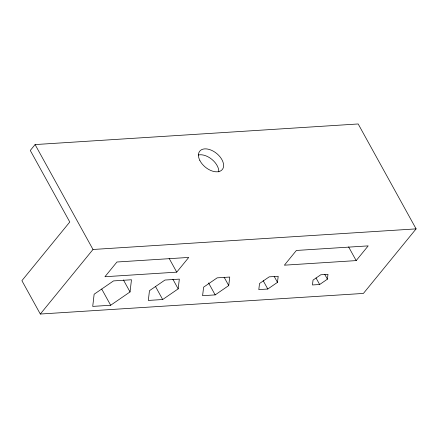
<?xml version="1.0" encoding="UTF-8"?>
<svg xmlns="http://www.w3.org/2000/svg" width="438" height="438" viewBox="0 0 438 438"><rect width="100%" height="100%" fill="white"/><g stroke="black" fill="none" stroke-linecap="round" stroke-linejoin="round"><path stroke-width="0.66" d="M130.042 291.938L131.471 279.762L113.524 280.906L94.143 294.226L92.719 306.397L110.666 305.253L130.042 291.938L123.434 279.964M178.184 288.861L179.328 279.126L164.967 280.041L149.462 290.695L148.323 300.435L162.684 299.521L178.184 288.861L172.895 279.285M228.735 285.571L229.731 277.051L217.166 277.851L203.604 287.175L202.602 295.699L215.167 294.894L228.735 285.571L224.114 277.21M277.473 282.362L278.19 276.274L269.211 276.849L259.526 283.506L258.809 289.595L267.788 289.02L277.473 282.362L274.188 276.405M327.4 279.176L327.974 274.308L320.791 274.768L313.044 280.096L312.469 284.963L319.652 284.508L327.4 279.176L324.772 274.412M35.089 144.573L30.282 150.458L69.779 222.006L21.9 280.67L40.318 314.035L363.414 293.427L416.1 228.877L358.185 123.965L35.089 144.573L93.004 249.479L416.1 228.877M40.318 314.035L93.004 249.479M176.733 272.146L188.745 257.429L116.946 262.006L104.934 276.728L176.733 272.146L169.145 258.404M356.176 260.599L368.188 245.882L296.389 250.459L284.377 265.182L356.176 260.599L348.61 246.901M316.033 277.955L319.652 284.508M263.183 280.681L267.788 289.02M208.57 282.948L215.167 294.894M155.413 286.348L162.684 299.521M101.742 289.091L110.666 305.253M198.272 155.014A14.547 8.88 39.2 0 1 211.904 159.399A14.547 8.88 39.2 0 1 218.803 171.888M199.832 160.434A14.547 8.88 39.2 0 0 221.612 170.24A14.547 8.88 39.2 0 0 211.653 150.349A14.547 8.88 39.2 0 0 199.832 160.434"/></g></svg>
